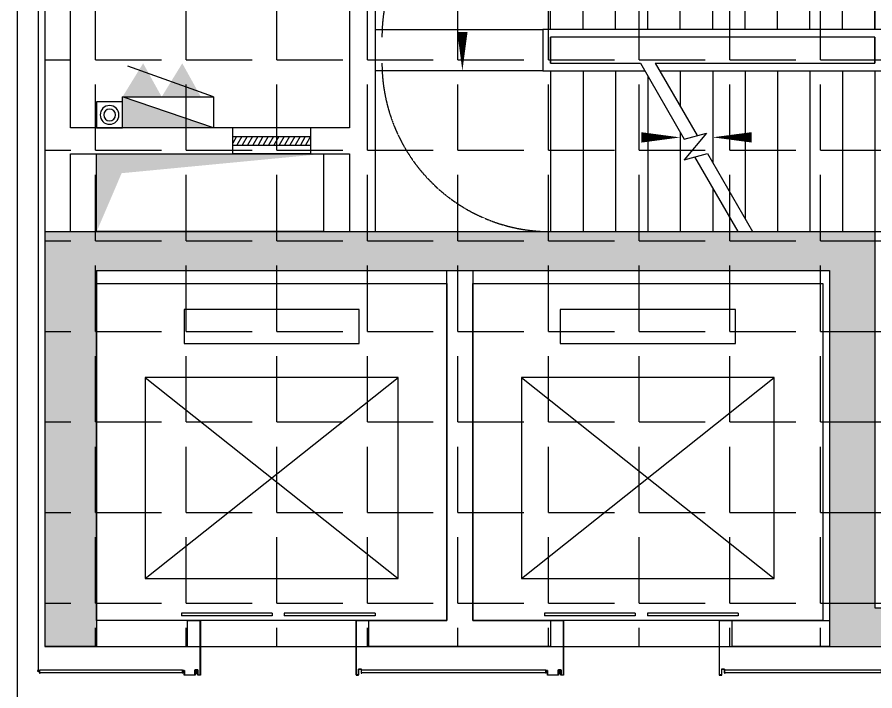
# Model space of a CAD drawing. Extents: x -284868 to 304789, y -137694 to 137894.
# Drawn here: x -67569 to -60957, y -12034 to -6838 of the extents above; entities that cross this region are included whole.
import ezdxf

# ---------------------------------------------------------------- set-up
doc = ezdxf.new("R2010")
doc.units = 0
doc.linetypes.add('DASH', pattern=[0.35, 0.25, -0.1])
doc.layers.get('0').update_dxf_attribs({"linetype": 'CONTINUOUS'})
for name, color, linetype in [('0-墙', 4, 'CONTINUOUS'), ('0-建筑柱体', 251, 'CONTINUOUS'), ('0-消防栓(给排水)', 9, 'CONTINUOUS'), ('0-电梯', 3, 'CONTINUOUS'), ('0-窗', 11, 'CONTINUOUS'), ('0-非设计区域', 251, 'CONTINUOUS'), ('P-完成面', 42, 'CONTINUOUS'), ('P-平面楼梯', 3, 'CONTINUOUS'), ('P-门扇', 6, 'CONTINUOUS'), ('WIRE-照明', 130, 'CONTINUOUS')]:
    doc.layers.add(name, color=color, linetype=linetype)

# ---------------------------------------------------------------- blocks, each defined once
blk = doc.blocks.new('213r5467')
for p, q in [((-90909.2, -260063), (-90909.2, -260325.5)), ((-89559.2, -260063), (-90909.2, -260063)), ((-89559.2, -260325.5), (-89559.2, -260063)), ((-90909.2, -260325.5), (-89559.2, -260325.5)), ((-91209.2, -260588), (-91209.2, -262138)), ((-89259.2, -260588), (-91209.2, -260588)), ((-91209.2, -260588), (-89259.2, -262138)), ((-91209.2, -262138), (-89259.2, -260588)), ((-89259.2, -262138), (-89259.2, -260588)), ((-91209.2, -262138), (-89259.2, -262138))]:
    blk.add_line(p, q)
blk.add_lwpolyline([(-88884.2, -262463), (-91584.2, -262463), (-91584.2, -259863), (-88884.2, -259863), (-88884.2, -262463)])
blk = doc.blocks.new('sgASGHHHH')
for points in [[(-108645.8, -911224), (-109045.8, -910924), (-109045.8, -914124), (-108645.8, -914124)], [(-109045.8, -910924), (-108645.8, -911224), (-102995.8, -911224), (-102645.8, -910924)], [(-102645.8, -910924), (-102995.8, -911224), (-102995.8, -914124), (-102645.8, -913824)], [(-102645.8, -913824), (-102995.8, -914124), (-94145.8, -914124), (-94645.8, -913824)]]:
    blk.add_hatch(color=256).paths.add_polyline_path(points)
at = {"color": 4}
for p, q in [((-109045.8, -910924), (-109045.8, -914124)), ((-109045.8, -910924), (-102645.8, -910924)), ((-102645.8, -910924), (-102645.8, -913824)), ((-108645.8, -911224), (-108645.8, -914124)), ((-108645.8, -911224), (-102995.8, -911224)), ((-102995.8, -911224), (-102995.8, -914124)), ((-102645.8, -913824), (-94645.8, -913824)), ((-108645.8, -914124), (-109045.8, -914124)), ((-102995.8, -914124), (-94145.8, -914124))]:
    blk.add_line(p, q, dxfattribs=at)
blk = doc.blocks.new('A$C5B4E3DF6')
for p, q in [((0, 240), (-658.7, 476.9)), ((-700, 0), (-700, 240)), ((0, 0), (-700, 240)), ((-700, 240), (0, 240)), ((0, 240), (0, 0)), ((0, 0), (-700, 0))]:
    blk.add_line(p, q)
for points in [[(-700, 240), (-541.4, 498.1), (-398.1, 240)], [(-398.1, 240), (-239.5, 498.1), (-96.1, 240)], [(-700, 0), (-700, 240), (0, 0)]]:
    blk.add_solid(points)
blk = doc.blocks.new('A$C2E9C7AB1')
blk.add_lwpolyline([(-200, 0), (0, 0), (0, -200), (-200, -200)], close=True)
for radius in [72.3, 45.5]:
    blk.add_circle((-100, -100), radius)
blk = doc.blocks.new('A$C3F6147FC')
blk.add_blockref('A$C5B4E3DF6', (1300, 7700))
at = {"xscale": -1, "rotation": 270}
blk.add_blockref('A$C2E9C7AB1', (600, 7900), dxfattribs=at)
blk = doc.blocks.new('$WINLIB2D$00000039')
at = {"color": 0}
for points in [[(-0.5, 0.5), (-0.5, -0.5)], [(0.5, 0.5), (-0.5, 0.5)], [(0.5, -0.5), (0.5, 0.5)], [(-0.5, 0.167), (0.5, 0.167)], [(-0.384, -0.167), (-0.448, 0.167)], [(-0.316, -0.167), (-0.38, 0.167)], [(-0.248, -0.167), (-0.312, 0.167)], [(-0.18, -0.167), (-0.244, 0.167)], [(-0.112, -0.167), (-0.176, 0.167)], [(-0.044, -0.167), (-0.108, 0.167)], [(0.024, -0.167), (-0.04, 0.167)], [(0.092, -0.167), (0.028, 0.167)], [(0.16, -0.167), (0.096, 0.167)], [(0.228, -0.167), (0.164, 0.167)], [(0.296, -0.167), (0.232, 0.167)], [(0.364, -0.167), (0.3, 0.167)], [(0.432, -0.167), (0.368, 0.167)], [(0.5, -0.167), (0.436, 0.167)], [(-0.452, -0.167), (-0.5, 0.084)], [(-0.5, -0.167), (0.5, -0.167)], [(0.5, -0.5), (-0.5, -0.5)]]:
    blk.add_lwpolyline(points, dxfattribs=at)
blk = doc.blocks.new('$DORLIB2D$00000127')
at = {"color": 0}
for points in [[(-0.5333, 0.7949), (-0.5333, 0.6904)], [(-0.0333, 0.7949), (-0.5333, 0.7949)], [(-0.0333, 0.7949), (-0.0333, 0.6904)], [(0.5333, 0.7949), (0.0333, 0.7949)], [(0.0333, 0.7949), (0.0333, 0.6904)], [(0.5333, 0.7949), (0.5333, 0.6904)], [(-0.0333, 0.6904), (-0.5333, 0.6904)], [(0.5333, 0.6904), (0.0333, 0.6904)], [(0.5, 0.5), (-0.5, 0.5)]]:
    blk.add_lwpolyline(points, dxfattribs=at)
blk = doc.blocks.new('A$C00a7c3ed')
for p, q in [((-3800, -1240), (-3800, 0)), ((-3550, -1240), (-3550, 0)), ((-3300, -1240), (-3300, 0)), ((-3050, -1240), (-3050, 0)), ((-2800, -1240), (-2800, 0)), ((-2550, -1240), (-2550, 0)), ((-2300, -1240), (-2300, 0)), ((-2050, -1240), (-2050, 0)), ((-1800, -1240), (-1800, 0)), ((-1550, -1240), (-1550, 0)), ((-1300, -1240), (-1300, 0)), ((-1300, 0), (-1300, -1240)), ((-3860, -1240), (-3860, -1560)), ((-1240, -1240), (-3860, -1240)), ((-1240, -1560), (-1240, -1240)), ((-1300, -1300), (-3800, -1300)), ((-3800, -1300), (-3800, -1500)), ((-1300, -1300), (-3800, -1300)), ((-3800, -1500), (-3800, -1300)), ((-1300, -1500), (-1300, -1300)), ((-1300, -1300), (-1300, -1500)), ((-3800, -1500), (-3108, -1500)), ((-3800, -1500), (-3108, -1500)), ((-3108, -1500), (-2769.9, -2085.6)), ((-2992.5, -1500), (-1300, -1500)), ((-2992.5, -1500), (-2669.9, -2058.8)), ((-2992.5, -1500), (-1300, -1500)), ((-3860, -1560), (-3073.4, -1560)), ((-3800, -1560), (-3800, -2800)), ((-3550, -1560), (-3550, -2800)), ((-3300, -1560), (-3300, -2800)), ((-2957.9, -1560), (-1240, -1560)), ((-2800, -1560), (-2800, -1833.5)), ((-2550, -1560), (-2550, -2266.5)), ((-2300, -1560), (-2300, -2699.5)), ((-2050, -1560), (-2050, -2800)), ((-1800, -1560), (-1800, -2800)), ((-1550, -1560), (-1550, -2800)), ((-1300, -1560), (-1300, -2800)), ((-1300, -1560), (-1300, -2800)), ((-3050, -1600.5), (-3050, -2800)), ((-2800, -2033.5), (-2800, -2800)), ((-2597.6, -2039.4), (-2770.5, -2245.5)), ((-2769.9, -2085.6), (-2597.6, -2039.4)), ((-2770.5, -2245.5), (-2590.1, -2197.1)), ((-2690.1, -2223.9), (-2357.5, -2800)), ((-2590.1, -2197.1), (-2242, -2800)), ((-2550, -2466.5), (-2550, -2800))]:
    blk.add_line(p, q)
at = {"linetype": 'DASH'}
for points in [[(-3800, 0, 0.414206), (-5100, -1300)], [(-1300, 0, -0.414214), (0, -1300)], [(-3800, -2800, -0.41422), (-5100, -1500)], [(-1300, -2800, 0.414214), (0, -1500)]]:
    blk.add_lwpolyline(points, format="xyb", dxfattribs=at)
for points in [[(-3925, -650, 0, 0, 0), (-604.2, -650, 0, 0, 0), (-604.2, -2072.6, 0, 0, 0), (-2550, -2072.6, 0, 80, 0), (-2250, -2072.6, 0, 0, 0)], [(-4480, -1147.5, 0, 0, 0), (-4480, -1560, 0, 80, 0), (-4480, -1260, 0, 0, 0)], [(-3925, -2073.2, 0, 0, 0), (-2800, -2073.2, 0, 80, 0), (-3100, -2073.2, 0, 0, 0)]]:
    blk.add_lwpolyline(points, format="xyseb")
for points in [[(-5150, -1240), (-3860, -1240), (-3860, -1560), (-5150, -1560)], [(-1240, -1240), (0, -1240), (0, -1560), (-1240, -1560)]]:
    blk.add_lwpolyline(points, close=True)
blk = doc.blocks.new('A$C6C5C068E')
h = blk.add_hatch()
h.set_pattern_fill('ANSI32', color=256, scale=0.2, style=0)
h.set_pattern_definition([(45, (506565838.6591, 131390591.2148), (-1.3470384181604, 1.3470384181604), []), (45, (506565839.5572, 131390591.2148), (-1.3470384181604, 1.3470384181604), [])])
h.paths.add_polyline_path([(11.2, 11.2), (-3.8, 11.2), (-3.8, 13.8), (0, 13.8), (0, 15), (-5, 15), (-5, 10), (10, 10), (10, -5), (15, -5), (15, 0), (13.8, 0), (13.8, -3.8), (11.2, -3.8)])
blk.add_lwpolyline([(11.2, 11.2), (-3.8, 11.2), (-3.8, 13.8), (0, 13.8), (0, 15), (-5, 15), (-5, 10), (10, 10), (10, -5), (15, -5), (15, 0), (13.8, 0), (13.8, -3.8), (11.2, -3.8)], close=True)
blk = doc.blocks.new('A$C611527F21')
h = blk.add_hatch(color=7)
h.dxf.hatch_style = 1
h.set_gradient(color1=(255, 255, 255), color2=(255, 255, 0), tint=1, name='CYLINDER')
h.paths.add_polyline_path([(1340, -405), (1340, -380), (1320, -380), (1320, -406), (1325, -410), (1335, -410)])
for points in [[(60, -375), (60, -405), (55, -405), (55, -400), (56.5, -400), (56.5, -403.5), (58.5, -403.5), (58.5, -373.5), (81.5, -373.5), (81.5, -418.5), (98.5, -418.5), (98.5, 0), (0, 0), (0, 1.5), (100, 1.5), (100, -420), (80, -420), (80, -375), (60, -375)], [(1438.5, -400), (1438.5, -403.5), (1436.5, -403.5), (1436.5, -383.5), (1423.5, -383.5), (1423.5, -418.5), (1341.5, -418.5), (1341.5, -378.5), (1318.5, -378.5), (1318.5, -418.5), (1301.5, -418.5), (1301.5, 0), (1400, 0), (1400, 1.5), (1300, 1.5), (1300, -420), (1320, -420), (1320, -380), (1340, -380), (1340, -420), (1425, -420), (1425, -385), (1435, -385), (1435, -405), (1440, -405), (1440, -400), (1438.5, -400)]]:
    blk.add_lwpolyline(points)
blk.add_lwpolyline([(1340, -405), (1340, -380), (1320, -380), (1320, -406), (1325, -410), (1335, -410)], close=True)

msp = doc.modelspace()

# ---------------------------------------------------------------- hatches: boundary and pattern name
at = {"layer": '0-非设计区域', "ltscale": 3}
h = msp.add_hatch(dxfattribs=at)
h.set_pattern_fill('ANGLE', color=256, scale=100)
h.set_pattern_definition([(0, (-406435.95, 452446.1), (0, 698.5), [508, -190.5]), (90, (-406435.95, 452446.1), (-698.5, 4e-14), [508, -190.5])])
h.paths.add_polyline_path([(-67356.6, -11692.7), (-52456.6, -11692.7), (-52456.6, 6107.3), (-67356.6, 6107.3)])

# ---------------------------------------------------------------- linework, layer by layer
at = {"layer": '0-墙'}
for points in [[(-67156.6, -7692.7), (-67156.6, -6342.7), (-67356.6, -6342.7), (-67356.6, -8492.7), (-67156.6, -8492.7), (-67156.6, -7892.7), (-65006.6, -7892.7), (-65006.6, -8492.7), (-64806.6, -8492.7), (-64806.6, -6342.7), (-65006.6, -6342.7), (-65006.6, -7692.7), (-67156.6, -7692.7)], [(-64056.6, -11492.7), (-63456.6, -11492.7), (-63456.6, -11692.7), (-64856.6, -11692.7), (-64856.6, -11492.7), (-64256.6, -11492.7), (-64256.6, -8792.7), (-64056.6, -8792.7), (-64056.6, -11492.7)]]:
    msp.add_lwpolyline(points, dxfattribs=at)
at = {"layer": '0-墙', "color": 251}
msp.add_lwpolyline([(-66956.6, -7892.7), (-65206.6, -7892.7), (-65206.6, -8492.7), (-66956.6, -8492.7)], close=True, dxfattribs=at)
at = {"layer": '0-墙'}
for points in [[(-66956.6, -11692.7), (-66256.6, -11692.7), (-66256.6, -11492.7), (-66956.6, -11492.7)], [(-61306.6, -11692.7), (-62056.6, -11692.7), (-62056.6, -11492.7), (-61306.6, -11492.7)]]:
    msp.add_lwpolyline(points, close=True, dxfattribs=at)
at = {"layer": '0-墙', "color": 251}
msp.add_solid([(-66956.6, -8492.7), (-66956.6, -7892.7), (-66763.7, -8041.9), (-65206.6, -7892.7)], dxfattribs=at)
at = {"layer": '0-非设计区域', "ltscale": 3}
msp.add_lwpolyline([(-67356.6, -11692.7), (-52456.6, -11692.7), (-52456.6, 6107.3), (-67356.6, 6107.3)], close=True, dxfattribs=at)
at = {"layer": 'P-完成面'}
for points in [[(-67406.6, -6317.7), (-67406.6, -11881.5)], [(-67395.4, -11892.7), (-67395.4, -11872.7), (-66293.1, -11872.7), (-66293.1, -11892.7)], [(-67395.4, -11892.7), (-66293.1, -11892.7), (-66293.1, -11886.7)], [(-64915.1, -11892.7), (-64915.1, -11872.7), (-63493.1, -11872.7), (-63493.1, -11892.7)], [(-64915.1, -11892.7), (-63493.1, -11892.7), (-63493.1, -11886.7)], [(-62115.1, -11892.7), (-62115.1, -11872.7), (-60908.1, -11872.7), (-60908.1, -11892.7)], [(-62115.1, -11892.7), (-60908.1, -11892.7), (-60908.1, -11886.7)]]:
    msp.add_lwpolyline(points, dxfattribs=at)
at = {"layer": 'WIRE-照明'}
msp.add_lwpolyline([(-67569.1, 3168.8), (-67569.1, -14799.8), (-52261.9, -14799.8), (-52261.9, -15754.7)], dxfattribs=at)

# ---------------------------------------------------------------- block references
at = {"layer": '0-建筑柱体'}
msp.add_blockref('sgASGHHHH', (41689.2, 902431.3), dxfattribs=at)
at = {"layer": '0-消防栓(给排水)', "color": 0}
msp.add_blockref('A$C3F6147FC', (-67356.6, -15392.7), dxfattribs=at)
at = {"layer": '0-电梯'}
for p in [(24627.5, 250970.4), (27527.5, 250970.4)]:
    msp.add_blockref('213r5467', p, dxfattribs=at)
at = {"layer": '0-窗', "xscale": 600, "yscale": -200, "zscale": 600, "rotation": 2.36222826168e-05}
msp.add_blockref('$WINLIB2D$00000039', (-65606.6, -7792.7), dxfattribs=at)
at = {"layer": 'P-完成面', "xscale": -1}
for p in [(-64856.6, -11492.7), (-62056.6, -11492.7)]:
    msp.add_blockref('A$C611527F21', p, dxfattribs=at)
at = {"layer": 'P-完成面'}
msp.add_blockref('A$C6C5C068E', (-67406.6, -11892.7), dxfattribs=at)
at = {"layer": 'P-平面楼梯', "ltscale": 3}
msp.add_blockref('A$C00a7c3ed', (-59656.6, -5692.7), dxfattribs=at)
at = {"layer": 'P-门扇', "xscale": 1400, "yscale": 200, "zscale": 1400}
for p in [(-65556.6, -11592.7), (-62756.6, -11592.7)]:
    msp.add_blockref('$DORLIB2D$00000127', p, dxfattribs=at)

doc.saveas('drawing.dxf')
